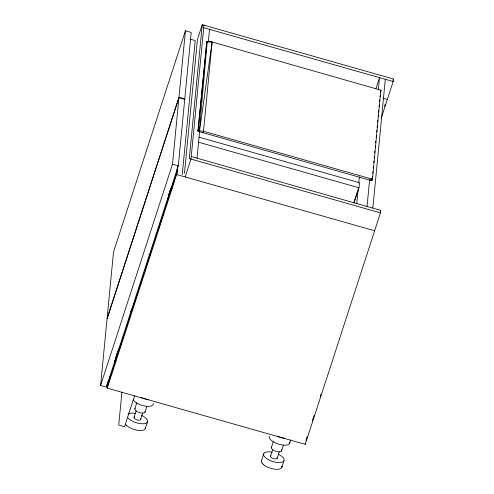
<?xml version="1.0" encoding="UTF-8"?>
<svg xmlns="http://www.w3.org/2000/svg" width="494" height="494" viewBox="0 0 494 494"><rect width="100%" height="100%" fill="white"/><g stroke="black" fill="none" stroke-linecap="round" stroke-linejoin="round"><path stroke-width="0.74" d="M372.038 180.205L370.617 180.409L198.415 131.367L198.156 130.138L206.683 42.076L208.159 41.663M168.275 197.971L168.386 197.044M372.544 178.661L371.118 178.865L203.491 131.256L198.897 130.78L198.415 131.367L197.946 130.762L206.85 41.836L212.13 42.002L380.8 90.143L372.544 178.661L371.988 180.329M206.64 42.472L207.258 41.681L199.255 131.744M100.591 385.499L107.031 319.007L178.933 97.707L184.737 99.356L178.297 165.848L106.395 387.148L100.591 385.499L172.499 164.199L178.933 97.707M106.395 387.148L106.618 384.857M191.24 156.536L380.689 210.345L380.448 212.871L305.236 444.353L107.247 388.123L107.865 381.763M109.199 380.349L109.495 377.28M121.907 392.199L118.727 425.093L124.525 426.742L134.553 395.879M126.699 425.6A10.714 4.409 18 0 0 137.381 430.28A10.714 4.409 18 0 0 145.255 428.65L145.384 427.477L145.298 428.329M178.976 97.262L185.417 30.77L191.215 32.413L184.781 98.911L178.976 97.262L107.075 318.556L113.509 252.064L185.417 30.77M177.309 167.657L176.642 174.543L374.631 230.772M177.809 166.114L177.142 172.999L107.247 388.123M182.267 174.456L195.229 40.576L190.104 39.119M184.472 173.394L197.433 39.514L202.25 24.7L393.409 78.991L393.162 81.522L381.146 118.504M202.25 24.7L189.288 158.58L380.448 212.871M203.954 25.188L190.993 159.068L185.176 176.969M197.044 158.185L199.638 131.348M208.326 41.632L209.512 29.362M207.832 41.638L212.13 42.002L203.491 131.256L202.985 132.8M263.246 464.379A10.714 4.409 18 0 0 273.923 469.059A10.714 4.409 18 0 0 281.796 467.429L281.926 466.256L281.839 467.108M305.236 444.353L305.354 443.087M356.748 203.689L358.156 189.116M358.749 182.984L359.342 176.846M353.994 203.17L358.99 187.794L359.478 182.737L198.94 137.141M367.036 206.467L369.636 179.625M378.324 89.914L379.509 77.644L375.983 88.494M372.26 177.908L372.408 176.377M372.704 173.314L372.853 171.782M373.223 167.954L373.371 166.422M373.748 162.594L373.896 161.063M374.193 157.994L374.341 156.462M374.711 152.634L374.86 151.102M375.23 147.274L375.378 145.742M375.675 142.68L375.823 141.148M376.193 137.32L376.342 135.788M376.712 131.96L376.86 130.428M377.157 127.366L377.305 125.834M377.675 122.006L377.824 120.474M378.194 116.646L378.342 115.114M378.639 112.052L378.787 110.52M379.157 106.692L379.306 105.16M379.676 101.332L379.824 99.8M380.121 96.738L380.269 95.206M372.84 208.116L385.314 79.293M171.004 189.573L170.967 188.677L170.245 190.06M212.13 42.002L199.514 130.916L198.18 130.28L197.946 130.762L198.156 130.138L197.971 130.904L198.273 130.422L198.063 131.058L198.644 130.675L198.662 131.509L199.193 130.861L198.946 131.639L198.897 130.78L198.434 130.552L198.063 131.058L198.18 130.28L197.971 130.904M168.584 196.007L168.145 198.366L171.091 188.214L169.924 190.832M118.529 349.165L117.51 353.383A6.169 0.513 -74.1 0 1 115.769 358.644L115.17 359.329M168.485 196.229L169.176 193.524M168.781 194.92L169.522 192.123M169.535 192.252L169.899 191.073M206.85 41.836L206.523 42.57L206.683 42.076M198.662 131.509L198.897 130.78M206.832 42.114L207.029 41.743L207.029 42.379L207.258 41.681M107.494 385.598L176.889 172.017M198.415 131.367L198.644 130.675M134.874 408.68L136.745 402.906M134.041 417.307L136.171 410.749M140.623 419.573L142.754 413.009M145.001 412.157L146.872 406.389M145.267 428.65L147.453 421.919M380.621 91.322L380.954 90.297M380.565 92.137L381.047 90.451M261.561 460.476L263.747 453.739M271.416 447.459L273.293 441.692M270.582 456.092L272.713 449.528M384.493 106.432L385.209 104.234M392.94 80.423L393.409 78.991M353.957 202.176L357.539 191.166M277.165 458.352L279.295 451.788M281.543 450.936L283.414 445.168M370.617 180.409L371.118 178.865M370.932 180.483L371.432 178.939M371.222 180.52L371.723 178.976M371.482 180.52L371.982 178.982M371.704 180.489L372.204 178.945M371.877 180.427L372.377 178.884M281.808 467.435L284.001 460.698M289.651 443.303L290.744 439.938M305.953 440.358L307.151 436.69M312.393 420.542L314.061 415.405M320.266 396.318L320.976 394.119M380.226 211.778L380.689 210.345M206.813 42.41L207.029 41.743M206.523 42.57L206.733 41.947M115.738 358.576L115.479 359.052A6.002 0.494 -74.1 0 1 115.318 359.15M207.029 42.379L207.276 42.021M203.713 27.713L393.162 81.522M382.906 98.158L387.345 99.424M198.452 142.198L358.99 187.794M172.499 164.199L178.297 165.848M171.091 188.214L172.103 188.498M148.768 254.601L150.256 255.021M131.293 309.096L132.781 309.516M130.305 311.411L131.793 311.831M114.336 360.787L115.806 361.2M114.293 361.231L115.763 361.651M109.174 376.971L110.65 377.391M263.271 464.379L262.03 462.983M125.488 424.204L126.631 425.488M116.862 354.278A6.064 0.5 -74.1 0 0 117.158 353.259A6.169 0.513 -74.1 0 1 116.868 354.334M116.714 354.772A6.064 0.5 -74.1 0 1 115.837 357.421M116.714 354.846A6.169 0.513 -74.1 0 1 115.812 357.57M116.078 357.755A5.823 0.482 -74.1 0 0 117.751 352.389L118.103 350.987A6.002 0.494 -74.1 0 0 118.548 348.783M277.017 457.537A3.489 1.439 18 0 1 273.732 458.679A3.489 1.439 18 0 1 270.836 455.783M281.314 449.688A5.372 2.211 18 0 1 276.263 451.442A5.372 2.211 18 0 1 271.805 446.984M289.793 442.13A10.745 4.421 18 0 1 279.091 444.31A10.745 4.421 18 0 1 269.372 436.332M278.196 454.184A10.745 4.421 18 0 1 281.333 462.378A10.745 4.421 18 0 1 264.735 456.931A10.745 4.421 18 0 1 272.305 452.251M262.03 463.026A10.714 4.409 18 0 1 261.53 460.519M284.6 438.277A10.745 4.421 18 0 1 277.387 436.128M140.475 418.758A3.489 1.439 18 0 1 139.012 420.184A3.489 1.439 18 0 1 134.763 418.721A3.489 1.439 18 0 1 134.763 416.794M145.069 411.576A5.372 2.211 18 0 1 139.042 412.453A5.372 2.211 18 0 1 135.263 408.205M153.251 403.351A10.745 4.421 18 0 1 145.242 406.136A10.745 4.421 18 0 1 133.306 400.066M141.655 415.405A10.745 4.421 18 0 1 144.322 423.679A10.745 4.421 18 0 1 127.656 417.467M127.989 414.015A10.745 4.421 18 0 1 135.757 413.472M148.694 399.572A10.745 4.421 18 0 1 140.846 397.343M117.584 351.734L117.306 352.772A6.064 0.5 -74.1 0 0 117.56 351.753"/></g></svg>
